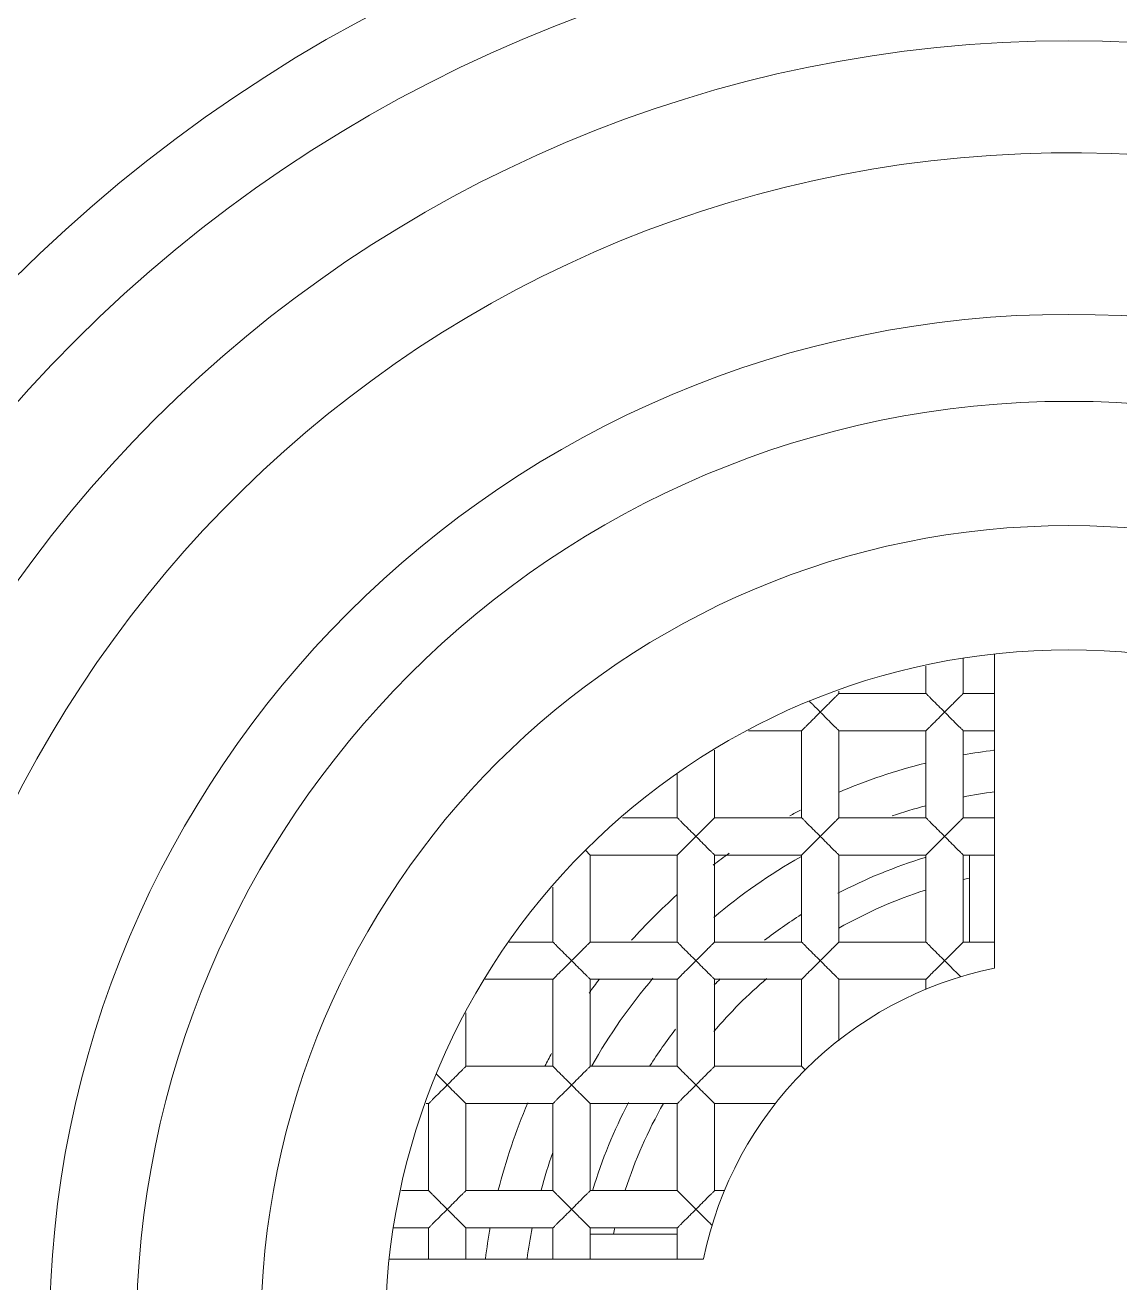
# Model space of a CAD drawing. Header units: millimetres. Extents: x 860 to 1444, y -43 to 267.
# Drawn here: x 1328.75602 to 1328.76482, y 257.46466 to 257.47478 of the extents above; entities that cross this region are included whole.
import ezdxf

# ---------------------------------------------------------------- set-up
doc = ezdxf.new("R2010")
doc.units = ezdxf.units.MM
doc.header["$MEASUREMENT"] = 0
doc.layers.add('furniture', color=251, linetype='Continuous', lineweight=5)
doc.layers.add('Furnitures', color=251, linetype='Continuous', lineweight=5)

# ---------------------------------------------------------------- blocks, each defined once
blk = doc.blocks.new('FF-08 Head Shower - Plan')
at = {"layer": 'Furnitures'}
for p, q in [((25832.6377, 2839.6643), (25832.6377, 2839.636)), ((25832.6628, 2839.415), (25832.6628, 2839.6677)), ((25832.6077, 2839.6579), (25832.6077, 2839.636)), ((25832.5377, 2839.6379), (25832.5377, 2839.636)), ((25832.6077, 2839.636), (25832.5377, 2839.636)), ((25832.6628, 2839.636), (25832.6377, 2839.636)), ((25832.5141, 2839.6296), (25832.5152, 2839.6286)), ((25832.5077, 2839.606), (25832.4648, 2839.606)), ((25832.5077, 2839.606), (25832.5077, 2839.536)), ((25832.5377, 2839.606), (25832.5377, 2839.536)), ((25832.6077, 2839.606), (25832.5377, 2839.606)), ((25832.6077, 2839.606), (25832.6077, 2839.536)), ((25832.6377, 2839.606), (25832.6377, 2839.536)), ((25832.6628, 2839.606), (25832.6377, 2839.606)), ((25832.4377, 2839.5904), (25832.4377, 2839.536)), ((25832.4077, 2839.5711), (25832.4077, 2839.536)), ((25832.4077, 2839.536), (25832.3637, 2839.536)), ((25832.5077, 2839.536), (25832.4377, 2839.536)), ((25832.6077, 2839.536), (25832.5377, 2839.536)), ((25832.6628, 2839.536), (25832.6377, 2839.536)), ((25832.3377, 2839.506), (25832.3339, 2839.5099)), ((25832.3377, 2839.506), (25832.3377, 2839.436)), ((25832.4077, 2839.506), (25832.3377, 2839.506)), ((25832.4077, 2839.506), (25832.4077, 2839.436)), ((25832.4377, 2839.506), (25832.4377, 2839.436)), ((25832.5077, 2839.506), (25832.4377, 2839.506)), ((25832.5077, 2839.506), (25832.5077, 2839.436)), ((25832.5377, 2839.506), (25832.5377, 2839.436)), ((25832.6077, 2839.506), (25832.5377, 2839.506)), ((25832.6077, 2839.506), (25832.6077, 2839.436)), ((25832.6377, 2839.506), (25832.6377, 2839.436)), ((25832.6628, 2839.506), (25832.6377, 2839.506)), ((25832.6427, 2839.436), (25832.6427, 2839.506)), ((25832.3077, 2839.48), (25832.3077, 2839.436)), ((25832.3077, 2839.436), (25832.2726, 2839.436)), ((25832.4077, 2839.436), (25832.3377, 2839.436)), ((25832.5077, 2839.436), (25832.4377, 2839.436)), ((25832.6077, 2839.436), (25832.5377, 2839.436)), ((25832.6628, 2839.436), (25832.6377, 2839.436)), ((25832.3077, 2839.406), (25832.2534, 2839.406)), ((25832.3077, 2839.406), (25832.3077, 2839.336)), ((25832.3377, 2839.406), (25832.3377, 2839.336)), ((25832.4077, 2839.406), (25832.3377, 2839.406)), ((25832.4077, 2839.406), (25832.4077, 2839.336)), ((25832.4377, 2839.406), (25832.4377, 2839.336)), ((25832.5077, 2839.406), (25832.4377, 2839.406)), ((25832.5077, 2839.406), (25832.5077, 2839.336)), ((25832.5377, 2839.406), (25832.5377, 2839.3567)), ((25832.6077, 2839.406), (25832.5377, 2839.406)), ((25832.6077, 2839.406), (25832.6077, 2839.3978)), ((25832.2377, 2839.3788), (25832.2377, 2839.336)), ((25832.2141, 2839.3296), (25832.2152, 2839.3285)), ((25832.3077, 2839.336), (25832.2377, 2839.336)), ((25832.4077, 2839.336), (25832.3377, 2839.336)), ((25832.5077, 2839.336), (25832.4377, 2839.336)), ((25832.5077, 2839.336), (25832.5108, 2839.3329)), ((25832.2077, 2839.306), (25832.206, 2839.306)), ((25832.2077, 2839.306), (25832.2077, 2839.236)), ((25832.2377, 2839.306), (25832.2377, 2839.236)), ((25832.3077, 2839.306), (25832.2377, 2839.306)), ((25832.3077, 2839.306), (25832.3077, 2839.236)), ((25832.3377, 2839.306), (25832.3377, 2839.236)), ((25832.4077, 2839.306), (25832.3377, 2839.306)), ((25832.4077, 2839.306), (25832.4077, 2839.236)), ((25832.4377, 2839.306), (25832.4377, 2839.236)), ((25832.4871, 2839.306), (25832.4377, 2839.306)), ((25832.2077, 2839.236), (25832.1858, 2839.236)), ((25832.3077, 2839.236), (25832.2377, 2839.236)), ((25832.4077, 2839.236), (25832.3377, 2839.236)), ((25832.4459, 2839.236), (25832.4377, 2839.236)), ((25832.2077, 2839.206), (25832.1794, 2839.206)), ((25832.2077, 2839.206), (25832.2077, 2839.181)), ((25832.2377, 2839.206), (25832.2377, 2839.181)), ((25832.3077, 2839.206), (25832.2377, 2839.206)), ((25832.3077, 2839.206), (25832.3077, 2839.181)), ((25832.3377, 2839.206), (25832.3377, 2839.181)), ((25832.4077, 2839.206), (25832.3377, 2839.206)), ((25832.3377, 2839.201), (25832.4077, 2839.201)), ((25832.4077, 2839.206), (25832.4077, 2839.181)), ((25832.176, 2839.181), (25832.4288, 2839.181))]:
    blk.add_line(p, q, dxfattribs=at)
for radius in [15, 13.0739, 11.9508, 1.7, 1.6, 1.5, 1.2, 1.13, 1.04, 0.82, 0.75, 0.75, 0.65, 0.55]:
    blk.add_circle((25832.7227, 2839.121), radius, dxfattribs=at)
for radius, start, end in [(0.95, 89.3426, 88.5063), (0.4732, 97.3007, 100.3932), (0.4732, 104.0995, 113.1029), (0.44, 97.8523, 101.1612), (0.4732, 117.0499, 118.4418), (0.44, 105.2018, 109.3222), (0.44, 119.2875, 130.5038), (0.4732, 125.3698, 127.0195), (0.4, 106.7918, 117.6938), (0.375, 102.3178, 103.1197), (0.4732, 131.9548, 138.219), (0.375, 107.9058, 119.5934), (0.4, 122.5741, 127.7275), (0.3, 101.5315, 168.4685), (0.4732, 142.7818, 144.7414), (0.44, 139.5125, 150.6433), (0.375, 130.3683, 139.6317), (0.4, 134.5121, 135.4879), (0.4, 142.2725, 147.4259), (0.4732, 151.6795, 152.8456), (0.4732, 156.9248, 165.8794), (0.4, 152.3062, 163.2082), (0.375, 150.4066, 162.0942), (0.44, 161.158, 164.8297), (0.4732, 169.6472, 172.6795), (0.44, 168.8278, 172.1423), (0.375, 166.8803, 167.6822)]:
    blk.add_arc((25832.7227, 2839.121), radius, start, end, dxfattribs=at)
for points, knots in [([(25832.5227, 2839.621), (25832.5244, 2839.6227), (25832.5269, 2839.6252), (25832.5301, 2839.6284), (25832.5323, 2839.6306), (25832.5341, 2839.6324), (25832.5353, 2839.6336), (25832.5361, 2839.6344), (25832.5368, 2839.635), (25832.5372, 2839.6356), (25832.5376, 2839.6358), (25832.5377, 2839.636), (25832.5377, 2839.636)], [0, 0, 0, 0, 0.334001, 0.494316, 0.64545, 0.781726, 0.841779, 0.894689, 0.938757, 0.971929, 0.992572, 1, 1, 1, 1]), ([(25832.6077, 2839.636), (25832.6078, 2839.636), (25832.6079, 2839.6358), (25832.6082, 2839.6356), (25832.6087, 2839.635), (25832.6094, 2839.6344), (25832.6101, 2839.6336), (25832.6114, 2839.6324), (25832.6131, 2839.6306), (25832.6154, 2839.6284), (25832.6186, 2839.6252), (25832.621, 2839.6227), (25832.6227, 2839.621)], [0, 0, 0, 0, 0.007363, 0.028045, 0.061248, 0.105306, 0.158198, 0.218252, 0.354532, 0.505666, 0.665989, 1, 1, 1, 1]), ([(25832.6227, 2839.621), (25832.6244, 2839.6227), (25832.6269, 2839.6252), (25832.6301, 2839.6284), (25832.6323, 2839.6306), (25832.6341, 2839.6324), (25832.6353, 2839.6336), (25832.6361, 2839.6344), (25832.6368, 2839.635), (25832.6372, 2839.6356), (25832.6376, 2839.6358), (25832.6377, 2839.636), (25832.6377, 2839.636)], [0, 0, 0, 0, 0.334001, 0.494316, 0.64545, 0.781726, 0.841779, 0.894689, 0.938757, 0.971929, 0.992572, 1, 1, 1, 1]), ([(25832.5152, 2839.6286), (25832.5158, 2839.6279), (25832.5183, 2839.6254), (25832.5208, 2839.6229), (25832.5227, 2839.621)], [0, 0, 0, 0, 0.241618, 1, 1, 1, 1]), ([(25832.5227, 2839.621), (25832.521, 2839.6194), (25832.5186, 2839.6169), (25832.5154, 2839.6137), (25832.5131, 2839.6114), (25832.5114, 2839.6097), (25832.5101, 2839.6084), (25832.5094, 2839.6076), (25832.5087, 2839.607), (25832.5082, 2839.6065), (25832.5079, 2839.6062), (25832.5078, 2839.606), (25832.5077, 2839.606)], [0, 0, 0, 0, 0.33401, 0.494331, 0.645464, 0.781741, 0.841794, 0.894693, 0.938756, 0.971944, 0.992605, 1, 1, 1, 1]), ([(25832.5377, 2839.606), (25832.5377, 2839.606), (25832.5376, 2839.6062), (25832.5372, 2839.6065), (25832.5368, 2839.607), (25832.5361, 2839.6076), (25832.5353, 2839.6084), (25832.5341, 2839.6097), (25832.5323, 2839.6114), (25832.5301, 2839.6137), (25832.5269, 2839.6169), (25832.5244, 2839.6194), (25832.5227, 2839.621)], [0, 0, 0, 0, 0.007411, 0.028064, 0.061245, 0.10531, 0.158215, 0.218268, 0.354545, 0.50568, 0.665997, 1, 1, 1, 1]), ([(25832.6227, 2839.621), (25832.621, 2839.6194), (25832.6186, 2839.6169), (25832.6154, 2839.6137), (25832.6131, 2839.6114), (25832.6114, 2839.6097), (25832.6101, 2839.6084), (25832.6094, 2839.6076), (25832.6087, 2839.607), (25832.6082, 2839.6065), (25832.6079, 2839.6062), (25832.6078, 2839.606), (25832.6077, 2839.606)], [0, 0, 0, 0, 0.33401, 0.494331, 0.645464, 0.781741, 0.841794, 0.894693, 0.938756, 0.971944, 0.992605, 1, 1, 1, 1]), ([(25832.6377, 2839.606), (25832.6377, 2839.606), (25832.6376, 2839.6062), (25832.6372, 2839.6065), (25832.6368, 2839.607), (25832.6361, 2839.6076), (25832.6353, 2839.6084), (25832.6341, 2839.6097), (25832.6323, 2839.6114), (25832.6301, 2839.6137), (25832.6269, 2839.6169), (25832.6244, 2839.6194), (25832.6227, 2839.621)], [0, 0, 0, 0, 0.007411, 0.028064, 0.061245, 0.10531, 0.158215, 0.218268, 0.354545, 0.50568, 0.665997, 1, 1, 1, 1]), ([(25832.4077, 2839.536), (25832.4078, 2839.536), (25832.4079, 2839.5358), (25832.4082, 2839.5356), (25832.4087, 2839.535), (25832.4094, 2839.5344), (25832.4101, 2839.5336), (25832.4114, 2839.5324), (25832.4131, 2839.5306), (25832.4154, 2839.5284), (25832.4186, 2839.5252), (25832.421, 2839.5227), (25832.4227, 2839.521)], [0, 0, 0, 0, 0.007363, 0.028045, 0.061248, 0.105306, 0.158198, 0.218252, 0.354532, 0.505666, 0.665989, 1, 1, 1, 1]), ([(25832.4227, 2839.521), (25832.4244, 2839.5227), (25832.4269, 2839.5252), (25832.4301, 2839.5284), (25832.4323, 2839.5306), (25832.4341, 2839.5324), (25832.4353, 2839.5336), (25832.4361, 2839.5344), (25832.4368, 2839.535), (25832.4372, 2839.5356), (25832.4376, 2839.5358), (25832.4377, 2839.536), (25832.4377, 2839.536)], [0, 0, 0, 0, 0.334001, 0.494316, 0.64545, 0.781726, 0.841779, 0.894689, 0.938757, 0.971929, 0.992572, 1, 1, 1, 1]), ([(25832.5077, 2839.536), (25832.5078, 2839.536), (25832.5079, 2839.5358), (25832.5082, 2839.5356), (25832.5087, 2839.535), (25832.5094, 2839.5344), (25832.5101, 2839.5336), (25832.5114, 2839.5324), (25832.5131, 2839.5306), (25832.5154, 2839.5284), (25832.5186, 2839.5252), (25832.521, 2839.5227), (25832.5227, 2839.521)], [0, 0, 0, 0, 0.007363, 0.028045, 0.061248, 0.105306, 0.158198, 0.218252, 0.354532, 0.505666, 0.665989, 1, 1, 1, 1]), ([(25832.5227, 2839.521), (25832.5244, 2839.5227), (25832.5269, 2839.5252), (25832.5301, 2839.5284), (25832.5323, 2839.5306), (25832.5341, 2839.5324), (25832.5353, 2839.5336), (25832.5361, 2839.5344), (25832.5368, 2839.535), (25832.5372, 2839.5356), (25832.5376, 2839.5358), (25832.5377, 2839.536), (25832.5377, 2839.536)], [0, 0, 0, 0, 0.334001, 0.494316, 0.64545, 0.781726, 0.841779, 0.894689, 0.938757, 0.971929, 0.992572, 1, 1, 1, 1]), ([(25832.6077, 2839.536), (25832.6078, 2839.536), (25832.6079, 2839.5358), (25832.6082, 2839.5356), (25832.6087, 2839.535), (25832.6094, 2839.5344), (25832.6101, 2839.5336), (25832.6114, 2839.5324), (25832.6131, 2839.5306), (25832.6154, 2839.5284), (25832.6186, 2839.5252), (25832.621, 2839.5227), (25832.6227, 2839.521)], [0, 0, 0, 0, 0.007363, 0.028045, 0.061248, 0.105306, 0.158198, 0.218252, 0.354532, 0.505666, 0.665989, 1, 1, 1, 1]), ([(25832.6227, 2839.521), (25832.6244, 2839.5227), (25832.6269, 2839.5252), (25832.6301, 2839.5284), (25832.6323, 2839.5306), (25832.6341, 2839.5324), (25832.6353, 2839.5336), (25832.6361, 2839.5344), (25832.6368, 2839.535), (25832.6372, 2839.5356), (25832.6376, 2839.5358), (25832.6377, 2839.536), (25832.6377, 2839.536)], [0, 0, 0, 0, 0.334001, 0.494316, 0.64545, 0.781726, 0.841779, 0.894689, 0.938757, 0.971929, 0.992572, 1, 1, 1, 1]), ([(25832.4227, 2839.521), (25832.421, 2839.5194), (25832.4186, 2839.5169), (25832.4154, 2839.5137), (25832.4131, 2839.5114), (25832.4114, 2839.5097), (25832.4101, 2839.5084), (25832.4094, 2839.5076), (25832.4087, 2839.507), (25832.4082, 2839.5065), (25832.4079, 2839.5062), (25832.4078, 2839.506), (25832.4077, 2839.506)], [0, 0, 0, 0, 0.33401, 0.494331, 0.645464, 0.781741, 0.841794, 0.894693, 0.938756, 0.971944, 0.992605, 1, 1, 1, 1]), ([(25832.4377, 2839.506), (25832.4377, 2839.506), (25832.4376, 2839.5062), (25832.4372, 2839.5065), (25832.4368, 2839.507), (25832.4361, 2839.5076), (25832.4353, 2839.5084), (25832.4341, 2839.5097), (25832.4323, 2839.5114), (25832.4301, 2839.5137), (25832.4269, 2839.5169), (25832.4244, 2839.5194), (25832.4227, 2839.521)], [0, 0, 0, 0, 0.007411, 0.028064, 0.061245, 0.10531, 0.158215, 0.218268, 0.354545, 0.50568, 0.665997, 1, 1, 1, 1]), ([(25832.5227, 2839.521), (25832.521, 2839.5194), (25832.5186, 2839.5169), (25832.5154, 2839.5137), (25832.5131, 2839.5114), (25832.5114, 2839.5097), (25832.5101, 2839.5084), (25832.5094, 2839.5076), (25832.5087, 2839.507), (25832.5082, 2839.5065), (25832.5079, 2839.5062), (25832.5078, 2839.506), (25832.5077, 2839.506)], [0, 0, 0, 0, 0.33401, 0.494331, 0.645464, 0.781741, 0.841794, 0.894693, 0.938756, 0.971944, 0.992605, 1, 1, 1, 1]), ([(25832.5377, 2839.506), (25832.5377, 2839.506), (25832.5376, 2839.5062), (25832.5372, 2839.5065), (25832.5368, 2839.507), (25832.5361, 2839.5076), (25832.5353, 2839.5084), (25832.5341, 2839.5097), (25832.5323, 2839.5114), (25832.5301, 2839.5137), (25832.5269, 2839.5169), (25832.5244, 2839.5194), (25832.5227, 2839.521)], [0, 0, 0, 0, 0.007411, 0.028064, 0.061245, 0.10531, 0.158215, 0.218268, 0.354545, 0.50568, 0.665997, 1, 1, 1, 1]), ([(25832.6227, 2839.521), (25832.621, 2839.5194), (25832.6186, 2839.5169), (25832.6154, 2839.5137), (25832.6131, 2839.5114), (25832.6114, 2839.5097), (25832.6101, 2839.5084), (25832.6094, 2839.5076), (25832.6087, 2839.507), (25832.6082, 2839.5065), (25832.6079, 2839.5062), (25832.6078, 2839.506), (25832.6077, 2839.506)], [0, 0, 0, 0, 0.33401, 0.494331, 0.645464, 0.781741, 0.841794, 0.894693, 0.938756, 0.971944, 0.992605, 1, 1, 1, 1]), ([(25832.6377, 2839.506), (25832.6377, 2839.506), (25832.6376, 2839.5062), (25832.6372, 2839.5065), (25832.6368, 2839.507), (25832.6361, 2839.5076), (25832.6353, 2839.5084), (25832.6341, 2839.5097), (25832.6323, 2839.5114), (25832.6301, 2839.5137), (25832.6269, 2839.5169), (25832.6244, 2839.5194), (25832.6227, 2839.521)], [0, 0, 0, 0, 0.007411, 0.028064, 0.061245, 0.10531, 0.158215, 0.218268, 0.354545, 0.50568, 0.665997, 1, 1, 1, 1]), ([(25832.3077, 2839.436), (25832.3078, 2839.436), (25832.3079, 2839.4358), (25832.3082, 2839.4356), (25832.3087, 2839.435), (25832.3094, 2839.4344), (25832.3101, 2839.4336), (25832.3114, 2839.4324), (25832.3131, 2839.4306), (25832.3154, 2839.4284), (25832.3186, 2839.4252), (25832.321, 2839.4227), (25832.3227, 2839.421)], [0, 0, 0, 0, 0.007363, 0.028045, 0.061248, 0.105306, 0.158198, 0.218252, 0.354532, 0.505666, 0.665989, 1, 1, 1, 1]), ([(25832.3227, 2839.421), (25832.3244, 2839.4227), (25832.3269, 2839.4252), (25832.3301, 2839.4284), (25832.3323, 2839.4306), (25832.3341, 2839.4324), (25832.3353, 2839.4336), (25832.3361, 2839.4344), (25832.3368, 2839.435), (25832.3372, 2839.4356), (25832.3376, 2839.4358), (25832.3377, 2839.436), (25832.3377, 2839.436)], [0, 0, 0, 0, 0.334001, 0.494316, 0.64545, 0.781726, 0.841779, 0.894689, 0.938757, 0.971929, 0.992572, 1, 1, 1, 1]), ([(25832.4077, 2839.436), (25832.4078, 2839.436), (25832.4079, 2839.4358), (25832.4082, 2839.4356), (25832.4087, 2839.435), (25832.4094, 2839.4344), (25832.4101, 2839.4336), (25832.4114, 2839.4324), (25832.4131, 2839.4306), (25832.4154, 2839.4284), (25832.4186, 2839.4252), (25832.421, 2839.4227), (25832.4227, 2839.421)], [0, 0, 0, 0, 0.007363, 0.028045, 0.061248, 0.105306, 0.158198, 0.218252, 0.354532, 0.505666, 0.665989, 1, 1, 1, 1]), ([(25832.4227, 2839.421), (25832.4244, 2839.4227), (25832.4269, 2839.4252), (25832.4301, 2839.4284), (25832.4323, 2839.4306), (25832.4341, 2839.4324), (25832.4353, 2839.4336), (25832.4361, 2839.4344), (25832.4368, 2839.435), (25832.4372, 2839.4356), (25832.4376, 2839.4358), (25832.4377, 2839.436), (25832.4377, 2839.436)], [0, 0, 0, 0, 0.334001, 0.494316, 0.64545, 0.781726, 0.841779, 0.894689, 0.938757, 0.971929, 0.992572, 1, 1, 1, 1]), ([(25832.5077, 2839.436), (25832.5078, 2839.436), (25832.5079, 2839.4358), (25832.5082, 2839.4356), (25832.5087, 2839.435), (25832.5094, 2839.4344), (25832.5101, 2839.4336), (25832.5114, 2839.4324), (25832.5131, 2839.4306), (25832.5154, 2839.4284), (25832.5186, 2839.4252), (25832.521, 2839.4227), (25832.5227, 2839.421)], [0, 0, 0, 0, 0.007363, 0.028045, 0.061248, 0.105306, 0.158198, 0.218252, 0.354532, 0.505666, 0.665989, 1, 1, 1, 1]), ([(25832.5227, 2839.421), (25832.5244, 2839.4227), (25832.5269, 2839.4252), (25832.5301, 2839.4284), (25832.5323, 2839.4306), (25832.5341, 2839.4324), (25832.5353, 2839.4336), (25832.5361, 2839.4344), (25832.5368, 2839.435), (25832.5372, 2839.4356), (25832.5376, 2839.4358), (25832.5377, 2839.436), (25832.5377, 2839.436)], [0, 0, 0, 0, 0.334001, 0.494316, 0.64545, 0.781726, 0.841779, 0.894689, 0.938757, 0.971929, 0.992572, 1, 1, 1, 1]), ([(25832.6077, 2839.436), (25832.6078, 2839.436), (25832.6079, 2839.4358), (25832.6082, 2839.4356), (25832.6087, 2839.435), (25832.6094, 2839.4344), (25832.6101, 2839.4336), (25832.6114, 2839.4324), (25832.6131, 2839.4306), (25832.6154, 2839.4284), (25832.6186, 2839.4252), (25832.621, 2839.4227), (25832.6227, 2839.421)], [0, 0, 0, 0, 0.007363, 0.028045, 0.061248, 0.105306, 0.158198, 0.218252, 0.354532, 0.505666, 0.665989, 1, 1, 1, 1]), ([(25832.6227, 2839.421), (25832.6244, 2839.4227), (25832.6269, 2839.4252), (25832.6301, 2839.4284), (25832.6323, 2839.4306), (25832.6341, 2839.4324), (25832.6353, 2839.4336), (25832.6361, 2839.4344), (25832.6368, 2839.435), (25832.6372, 2839.4356), (25832.6376, 2839.4358), (25832.6377, 2839.436), (25832.6377, 2839.436)], [0, 0, 0, 0, 0.334001, 0.494316, 0.64545, 0.781726, 0.841779, 0.894689, 0.938757, 0.971929, 0.992572, 1, 1, 1, 1]), ([(25832.3227, 2839.421), (25832.321, 2839.4194), (25832.3186, 2839.4169), (25832.3154, 2839.4137), (25832.3131, 2839.4114), (25832.3114, 2839.4097), (25832.3101, 2839.4084), (25832.3094, 2839.4076), (25832.3087, 2839.407), (25832.3082, 2839.4065), (25832.3079, 2839.4062), (25832.3078, 2839.406), (25832.3077, 2839.406)], [0, 0, 0, 0, 0.33401, 0.494331, 0.645464, 0.781741, 0.841794, 0.894693, 0.938756, 0.971944, 0.992605, 1, 1, 1, 1]), ([(25832.3377, 2839.406), (25832.3377, 2839.406), (25832.3376, 2839.4062), (25832.3372, 2839.4065), (25832.3368, 2839.407), (25832.3361, 2839.4076), (25832.3353, 2839.4084), (25832.3341, 2839.4097), (25832.3323, 2839.4114), (25832.3301, 2839.4137), (25832.3269, 2839.4169), (25832.3244, 2839.4194), (25832.3227, 2839.421)], [0, 0, 0, 0, 0.007411, 0.028064, 0.061245, 0.10531, 0.158215, 0.218268, 0.354545, 0.50568, 0.665997, 1, 1, 1, 1]), ([(25832.4227, 2839.421), (25832.421, 2839.4194), (25832.4186, 2839.4169), (25832.4154, 2839.4137), (25832.4131, 2839.4114), (25832.4114, 2839.4097), (25832.4101, 2839.4084), (25832.4094, 2839.4076), (25832.4087, 2839.407), (25832.4082, 2839.4065), (25832.4079, 2839.4062), (25832.4078, 2839.406), (25832.4077, 2839.406)], [0, 0, 0, 0, 0.33401, 0.494331, 0.645464, 0.781741, 0.841794, 0.894693, 0.938756, 0.971944, 0.992605, 1, 1, 1, 1]), ([(25832.4377, 2839.406), (25832.4377, 2839.406), (25832.4376, 2839.4062), (25832.4372, 2839.4065), (25832.4368, 2839.407), (25832.4361, 2839.4076), (25832.4353, 2839.4084), (25832.4341, 2839.4097), (25832.4323, 2839.4114), (25832.4301, 2839.4137), (25832.4269, 2839.4169), (25832.4244, 2839.4194), (25832.4227, 2839.421)], [0, 0, 0, 0, 0.007411, 0.028064, 0.061245, 0.10531, 0.158215, 0.218268, 0.354545, 0.50568, 0.665997, 1, 1, 1, 1]), ([(25832.5227, 2839.421), (25832.521, 2839.4194), (25832.5186, 2839.4169), (25832.5154, 2839.4137), (25832.5131, 2839.4114), (25832.5114, 2839.4097), (25832.5101, 2839.4084), (25832.5094, 2839.4076), (25832.5087, 2839.407), (25832.5082, 2839.4065), (25832.5079, 2839.4062), (25832.5078, 2839.406), (25832.5077, 2839.406)], [0, 0, 0, 0, 0.33401, 0.494331, 0.645464, 0.781741, 0.841794, 0.894693, 0.938756, 0.971944, 0.992605, 1, 1, 1, 1]), ([(25832.5377, 2839.406), (25832.5377, 2839.406), (25832.5376, 2839.4062), (25832.5372, 2839.4065), (25832.5368, 2839.407), (25832.5361, 2839.4076), (25832.5353, 2839.4084), (25832.5341, 2839.4097), (25832.5323, 2839.4114), (25832.5301, 2839.4137), (25832.5269, 2839.4169), (25832.5244, 2839.4194), (25832.5227, 2839.421)], [0, 0, 0, 0, 0.007411, 0.028064, 0.061245, 0.10531, 0.158215, 0.218268, 0.354545, 0.50568, 0.665997, 1, 1, 1, 1]), ([(25832.6227, 2839.421), (25832.621, 2839.4194), (25832.6186, 2839.4169), (25832.6154, 2839.4137), (25832.6131, 2839.4114), (25832.6114, 2839.4097), (25832.6101, 2839.4084), (25832.6094, 2839.4076), (25832.6087, 2839.407), (25832.6082, 2839.4065), (25832.6079, 2839.4062), (25832.6078, 2839.406), (25832.6077, 2839.406)], [0, 0, 0, 0, 0.33401, 0.494331, 0.645464, 0.781741, 0.841794, 0.894693, 0.938756, 0.971944, 0.992605, 1, 1, 1, 1]), ([(25832.6358, 2839.408), (25832.6349, 2839.4088), (25832.6305, 2839.4132), (25832.6262, 2839.4176), (25832.6227, 2839.421)], [0, 0, 0, 0, 0.205769, 1, 1, 1, 1]), ([(25832.2152, 2839.3285), (25832.2158, 2839.3279), (25832.2183, 2839.3254), (25832.2208, 2839.3229), (25832.2227, 2839.321)], [0, 0, 0, 0, 0.241645, 1, 1, 1, 1]), ([(25832.2227, 2839.321), (25832.2244, 2839.3227), (25832.2269, 2839.3252), (25832.2301, 2839.3284), (25832.2323, 2839.3306), (25832.2341, 2839.3324), (25832.2353, 2839.3336), (25832.2361, 2839.3344), (25832.2368, 2839.335), (25832.2372, 2839.3356), (25832.2376, 2839.3358), (25832.2377, 2839.336), (25832.2377, 2839.336)], [0, 0, 0, 0, 0.334001, 0.494316, 0.64545, 0.781726, 0.841779, 0.894689, 0.938757, 0.971929, 0.992572, 1, 1, 1, 1]), ([(25832.3077, 2839.336), (25832.3078, 2839.336), (25832.3079, 2839.3358), (25832.3082, 2839.3356), (25832.3087, 2839.335), (25832.3094, 2839.3344), (25832.3101, 2839.3336), (25832.3114, 2839.3324), (25832.3131, 2839.3306), (25832.3154, 2839.3284), (25832.3186, 2839.3252), (25832.321, 2839.3227), (25832.3227, 2839.321)], [0, 0, 0, 0, 0.007363, 0.028045, 0.061248, 0.105306, 0.158198, 0.218252, 0.354532, 0.505666, 0.665989, 1, 1, 1, 1]), ([(25832.3227, 2839.321), (25832.3244, 2839.3227), (25832.3269, 2839.3252), (25832.3301, 2839.3284), (25832.3323, 2839.3306), (25832.3341, 2839.3324), (25832.3353, 2839.3336), (25832.3361, 2839.3344), (25832.3368, 2839.335), (25832.3372, 2839.3356), (25832.3376, 2839.3358), (25832.3377, 2839.336), (25832.3377, 2839.336)], [0, 0, 0, 0, 0.334001, 0.494316, 0.64545, 0.781726, 0.841779, 0.894689, 0.938757, 0.971929, 0.992572, 1, 1, 1, 1]), ([(25832.4077, 2839.336), (25832.4078, 2839.336), (25832.4079, 2839.3358), (25832.4082, 2839.3356), (25832.4087, 2839.335), (25832.4094, 2839.3344), (25832.4101, 2839.3336), (25832.4114, 2839.3324), (25832.4131, 2839.3306), (25832.4154, 2839.3284), (25832.4186, 2839.3252), (25832.421, 2839.3227), (25832.4227, 2839.321)], [0, 0, 0, 0, 0.007363, 0.028045, 0.061248, 0.105306, 0.158198, 0.218252, 0.354532, 0.505666, 0.665989, 1, 1, 1, 1]), ([(25832.4227, 2839.321), (25832.4244, 2839.3227), (25832.4269, 2839.3252), (25832.4301, 2839.3284), (25832.4323, 2839.3306), (25832.4341, 2839.3324), (25832.4353, 2839.3336), (25832.4361, 2839.3344), (25832.4368, 2839.335), (25832.4372, 2839.3356), (25832.4376, 2839.3358), (25832.4377, 2839.336), (25832.4377, 2839.336)], [0, 0, 0, 0, 0.334001, 0.494316, 0.64545, 0.781726, 0.841779, 0.894689, 0.938757, 0.971929, 0.992572, 1, 1, 1, 1]), ([(25832.2227, 2839.321), (25832.221, 2839.3194), (25832.2186, 2839.3169), (25832.2154, 2839.3137), (25832.2131, 2839.3114), (25832.2114, 2839.3097), (25832.2101, 2839.3084), (25832.2094, 2839.3076), (25832.2087, 2839.307), (25832.2082, 2839.3065), (25832.2079, 2839.3062), (25832.2078, 2839.306), (25832.2077, 2839.306)], [0, 0, 0, 0, 0.33401, 0.494331, 0.645464, 0.781741, 0.841794, 0.894693, 0.938756, 0.971944, 0.992605, 1, 1, 1, 1]), ([(25832.2377, 2839.306), (25832.2377, 2839.306), (25832.2376, 2839.3062), (25832.2372, 2839.3065), (25832.2368, 2839.307), (25832.2361, 2839.3076), (25832.2353, 2839.3084), (25832.2341, 2839.3097), (25832.2323, 2839.3114), (25832.2301, 2839.3137), (25832.2269, 2839.3169), (25832.2244, 2839.3194), (25832.2227, 2839.321)], [0, 0, 0, 0, 0.007411, 0.028064, 0.061245, 0.10531, 0.158215, 0.218268, 0.354545, 0.50568, 0.665997, 1, 1, 1, 1]), ([(25832.3227, 2839.321), (25832.321, 2839.3194), (25832.3186, 2839.3169), (25832.3154, 2839.3137), (25832.3131, 2839.3114), (25832.3114, 2839.3097), (25832.3101, 2839.3084), (25832.3094, 2839.3076), (25832.3087, 2839.307), (25832.3082, 2839.3065), (25832.3079, 2839.3062), (25832.3078, 2839.306), (25832.3077, 2839.306)], [0, 0, 0, 0, 0.33401, 0.494331, 0.645464, 0.781741, 0.841794, 0.894693, 0.938756, 0.971944, 0.992605, 1, 1, 1, 1]), ([(25832.3377, 2839.306), (25832.3377, 2839.306), (25832.3376, 2839.3062), (25832.3372, 2839.3065), (25832.3368, 2839.307), (25832.3361, 2839.3076), (25832.3353, 2839.3084), (25832.3341, 2839.3097), (25832.3323, 2839.3114), (25832.3301, 2839.3137), (25832.3269, 2839.3169), (25832.3244, 2839.3194), (25832.3227, 2839.321)], [0, 0, 0, 0, 0.007411, 0.028064, 0.061245, 0.10531, 0.158215, 0.218268, 0.354545, 0.50568, 0.665997, 1, 1, 1, 1]), ([(25832.4227, 2839.321), (25832.421, 2839.3194), (25832.4186, 2839.3169), (25832.4154, 2839.3137), (25832.4131, 2839.3114), (25832.4114, 2839.3097), (25832.4101, 2839.3084), (25832.4094, 2839.3076), (25832.4087, 2839.307), (25832.4082, 2839.3065), (25832.4079, 2839.3062), (25832.4078, 2839.306), (25832.4077, 2839.306)], [0, 0, 0, 0, 0.33401, 0.494331, 0.645464, 0.781741, 0.841794, 0.894693, 0.938756, 0.971944, 0.992605, 1, 1, 1, 1]), ([(25832.4377, 2839.306), (25832.4377, 2839.306), (25832.4376, 2839.3062), (25832.4372, 2839.3065), (25832.4368, 2839.307), (25832.4361, 2839.3076), (25832.4353, 2839.3084), (25832.4341, 2839.3097), (25832.4323, 2839.3114), (25832.4301, 2839.3137), (25832.4269, 2839.3169), (25832.4244, 2839.3194), (25832.4227, 2839.321)], [0, 0, 0, 0, 0.007411, 0.028064, 0.061245, 0.10531, 0.158215, 0.218268, 0.354545, 0.50568, 0.665997, 1, 1, 1, 1]), ([(25832.2077, 2839.236), (25832.2078, 2839.236), (25832.2079, 2839.2358), (25832.2082, 2839.2356), (25832.2087, 2839.235), (25832.2094, 2839.2344), (25832.2101, 2839.2336), (25832.2114, 2839.2324), (25832.2131, 2839.2306), (25832.2154, 2839.2284), (25832.2186, 2839.2252), (25832.221, 2839.2227), (25832.2227, 2839.221)], [0, 0, 0, 0, 0.007363, 0.028045, 0.061248, 0.105306, 0.158198, 0.218252, 0.354532, 0.505666, 0.665989, 1, 1, 1, 1]), ([(25832.2227, 2839.221), (25832.2244, 2839.2227), (25832.2269, 2839.2252), (25832.2301, 2839.2284), (25832.2323, 2839.2306), (25832.2341, 2839.2324), (25832.2353, 2839.2336), (25832.2361, 2839.2344), (25832.2368, 2839.235), (25832.2372, 2839.2356), (25832.2376, 2839.2358), (25832.2377, 2839.236), (25832.2377, 2839.236)], [0, 0, 0, 0, 0.334001, 0.494316, 0.64545, 0.781726, 0.841779, 0.894689, 0.938757, 0.971929, 0.992572, 1, 1, 1, 1]), ([(25832.3077, 2839.236), (25832.3078, 2839.236), (25832.3079, 2839.2358), (25832.3082, 2839.2356), (25832.3087, 2839.235), (25832.3094, 2839.2344), (25832.3101, 2839.2336), (25832.3114, 2839.2324), (25832.3131, 2839.2306), (25832.3154, 2839.2284), (25832.3186, 2839.2252), (25832.321, 2839.2227), (25832.3227, 2839.221)], [0, 0, 0, 0, 0.007363, 0.028045, 0.061248, 0.105306, 0.158198, 0.218252, 0.354532, 0.505666, 0.665989, 1, 1, 1, 1]), ([(25832.3227, 2839.221), (25832.3244, 2839.2227), (25832.3269, 2839.2252), (25832.3301, 2839.2284), (25832.3323, 2839.2306), (25832.3341, 2839.2324), (25832.3353, 2839.2336), (25832.3361, 2839.2344), (25832.3368, 2839.235), (25832.3372, 2839.2356), (25832.3376, 2839.2358), (25832.3377, 2839.236), (25832.3377, 2839.236)], [0, 0, 0, 0, 0.334001, 0.494316, 0.64545, 0.781726, 0.841779, 0.894689, 0.938757, 0.971929, 0.992572, 1, 1, 1, 1]), ([(25832.4077, 2839.236), (25832.4078, 2839.236), (25832.4079, 2839.2358), (25832.4082, 2839.2356), (25832.4087, 2839.235), (25832.4094, 2839.2344), (25832.4101, 2839.2336), (25832.4114, 2839.2324), (25832.4131, 2839.2306), (25832.4154, 2839.2284), (25832.4186, 2839.2252), (25832.421, 2839.2227), (25832.4227, 2839.221)], [0, 0, 0, 0, 0.007363, 0.028045, 0.061248, 0.105306, 0.158198, 0.218252, 0.354532, 0.505666, 0.665989, 1, 1, 1, 1]), ([(25832.4227, 2839.221), (25832.4244, 2839.2227), (25832.4269, 2839.2252), (25832.4301, 2839.2284), (25832.4323, 2839.2306), (25832.4341, 2839.2324), (25832.4353, 2839.2336), (25832.4361, 2839.2344), (25832.4368, 2839.235), (25832.4372, 2839.2356), (25832.4376, 2839.2358), (25832.4377, 2839.236), (25832.4377, 2839.236)], [0, 0, 0, 0, 0.334001, 0.494316, 0.64545, 0.781726, 0.841779, 0.894689, 0.938757, 0.971929, 0.992572, 1, 1, 1, 1]), ([(25832.2227, 2839.221), (25832.221, 2839.2194), (25832.2186, 2839.2169), (25832.2154, 2839.2137), (25832.2131, 2839.2114), (25832.2114, 2839.2097), (25832.2101, 2839.2084), (25832.2094, 2839.2076), (25832.2087, 2839.207), (25832.2082, 2839.2065), (25832.2079, 2839.2062), (25832.2078, 2839.206), (25832.2077, 2839.206)], [0, 0, 0, 0, 0.33401, 0.494331, 0.645464, 0.781741, 0.841794, 0.894693, 0.938756, 0.971944, 0.992605, 1, 1, 1, 1]), ([(25832.2377, 2839.206), (25832.2377, 2839.206), (25832.2376, 2839.2062), (25832.2372, 2839.2065), (25832.2368, 2839.207), (25832.2361, 2839.2076), (25832.2353, 2839.2084), (25832.2341, 2839.2097), (25832.2323, 2839.2114), (25832.2301, 2839.2137), (25832.2269, 2839.2169), (25832.2244, 2839.2194), (25832.2227, 2839.221)], [0, 0, 0, 0, 0.007411, 0.028064, 0.061245, 0.10531, 0.158215, 0.218268, 0.354545, 0.50568, 0.665997, 1, 1, 1, 1]), ([(25832.3227, 2839.221), (25832.321, 2839.2194), (25832.3186, 2839.2169), (25832.3154, 2839.2137), (25832.3131, 2839.2114), (25832.3114, 2839.2097), (25832.3101, 2839.2084), (25832.3094, 2839.2076), (25832.3087, 2839.207), (25832.3082, 2839.2065), (25832.3079, 2839.2062), (25832.3078, 2839.206), (25832.3077, 2839.206)], [0, 0, 0, 0, 0.33401, 0.494331, 0.645464, 0.781741, 0.841794, 0.894693, 0.938756, 0.971944, 0.992605, 1, 1, 1, 1]), ([(25832.3377, 2839.206), (25832.3377, 2839.206), (25832.3376, 2839.2062), (25832.3372, 2839.2065), (25832.3368, 2839.207), (25832.3361, 2839.2076), (25832.3353, 2839.2084), (25832.3341, 2839.2097), (25832.3323, 2839.2114), (25832.3301, 2839.2137), (25832.3269, 2839.2169), (25832.3244, 2839.2194), (25832.3227, 2839.221)], [0, 0, 0, 0, 0.007411, 0.028064, 0.061245, 0.10531, 0.158215, 0.218268, 0.354545, 0.50568, 0.665997, 1, 1, 1, 1]), ([(25832.4227, 2839.221), (25832.421, 2839.2194), (25832.4186, 2839.2169), (25832.4154, 2839.2137), (25832.4131, 2839.2114), (25832.4114, 2839.2097), (25832.4101, 2839.2084), (25832.4094, 2839.2076), (25832.4087, 2839.207), (25832.4082, 2839.2065), (25832.4079, 2839.2062), (25832.4078, 2839.206), (25832.4077, 2839.206)], [0, 0, 0, 0, 0.33401, 0.494331, 0.645464, 0.781741, 0.841794, 0.894693, 0.938756, 0.971944, 0.992605, 1, 1, 1, 1]), ([(25832.4358, 2839.208), (25832.4349, 2839.2088), (25832.4305, 2839.2132), (25832.4262, 2839.2176), (25832.4227, 2839.221)], [0, 0, 0, 0, 0.205769, 1, 1, 1, 1])]:
    blk.add_open_spline(points, degree=3, knots=knots, dxfattribs=at)

msp = doc.modelspace()

# ---------------------------------------------------------------- hatches: boundary and pattern name
at = {"layer": 'furniture'}
h = msp.add_hatch(dxfattribs=at)
h.set_pattern_fill('ANSI31', color=0, scale=0.3)
h.set_pattern_definition([(45, (1063.762295, 415.22589), (-0.0265165043, 0.0265165043), [])])
h.paths.add_polyline_path([(1323.736989, 258.132257), (1323.711989, 258.132257), (1321.136989, 258.132257), (1320.136989, 258.132257), (1319.746989, 258.132257), (1319.746989, 258.097257), (1319.736989, 258.097257), (1319.736989, 258.132257), (1319.536989, 258.132257), (1319.536989, 257.842609), (1319.736989, 257.842609), (1319.736989, 257.877609), (1319.736989, 257.932257), (1321.136989, 257.932257), (1323.736989, 257.932257)])
h.paths.add_polyline_path([(1320.736989, 252.932257), (1319.736989, 252.932257), (1319.536989, 252.932257), (1319.536989, 252.732257), (1320.736989, 252.732257)])
h.paths.add_polyline_path([(1325.651989, 252.932257), (1324.936989, 252.932257), (1324.936989, 256.932257), (1325.036989, 256.932257), (1325.036989, 257.132257), (1325.011989, 257.132257), (1324.936989, 257.132257), (1324.936989, 258.132257), (1324.736989, 258.132257), (1324.736989, 257.922257), (1324.771989, 257.922257), (1324.771989, 257.912257), (1324.736989, 257.912257), (1324.736989, 252.932257), (1323.736989, 252.932257), (1323.736989, 252.732257), (1325.651989, 252.732257)])
h.paths.add_polyline_path([(1319.736989, 259.732257), (1319.736989, 260.202257), (1319.536989, 260.202257), (1319.536989, 259.132257), (1319.736989, 259.132257)])
h.paths.add_polyline_path([(1324.436989, 264.952257), (1319.536989, 264.952257), (1319.536989, 264.047117), (1319.736989, 264.047117), (1319.736989, 264.752257), (1324.336989, 264.752257), (1324.336989, 263.652257), (1324.436989, 263.652257), (1324.436989, 263.687257), (1324.446989, 263.687257), (1324.446989, 263.652257), (1326.036989, 263.652257), (1326.036989, 261.432257), (1324.436989, 261.432257), (1324.436989, 262.652257), (1324.336989, 262.652257), (1324.336989, 261.332257), (1326.011369, 261.332257), (1326.011369, 261.357257), (1326.021369, 261.357257), (1326.021369, 261.332257), (1326.036989, 261.332257), (1326.156989, 261.332257), (1326.156989, 263.752257), (1324.436989, 263.752257)])
h.paths.add_polyline_path([(1329.566989, 264.952257), (1325.999452, 264.952257), (1325.999452, 264.752257), (1326.102842, 264.752257), (1326.156989, 264.752257), (1329.366989, 264.752257), (1329.366989, 260.332257), (1327.566989, 260.332257), (1327.366989, 260.332257), (1327.366989, 260.432257), (1327.246989, 260.432257), (1327.246989, 260.332257), (1326.036989, 260.332257), (1326.036989, 258.632257), (1326.156989, 258.632257), (1326.156989, 258.682257), (1326.256989, 258.682257), (1326.256989, 258.802257), (1326.156989, 258.802257), (1326.156989, 260.212257), (1327.566989, 260.212257), (1327.566989, 258.802257), (1327.056989, 258.802257), (1327.056989, 258.682257), (1327.156989, 258.682257), (1327.156989, 258.582257), (1327.276989, 258.582257), (1327.276989, 258.682257), (1329.366989, 258.682257), (1329.366989, 257.132257), (1327.276989, 257.132257), (1327.276989, 257.782257), (1327.156989, 257.782257), (1327.156989, 257.132257), (1326.156989, 257.132257), (1326.156989, 257.832257), (1326.036989, 257.832257), (1326.036989, 256.932257), (1329.366989, 256.932257), (1329.366989, 252.932257), (1328.651989, 252.932257), (1328.651989, 252.732257), (1329.566989, 252.732257), (1329.566989, 258.802257), (1327.686989, 258.802257), (1327.686989, 260.212257), (1329.566989, 260.212257), (1329.566989, 260.932257)])
edge = h.paths.add_edge_path(flags=16)
edge.add_line((1327.030806, 260.21235), (1326.861989, 260.212449))
edge.add_spline(control_points=[(1326.861989, 260.212449), (1326.787232, 260.21249)], knot_values=[0.557171, 0.557171, 1, 1], degree=1, periodic=0)
edge.add_line((1326.787232, 260.21249), (1326.693172, 260.212541))
edge.add_line((1326.693172, 260.212541), (1326.685241, 260.212545))
edge.add_spline(control_points=[(1326.685285, 260.212545), (1326.685162, 260.212545)], knot_values=[0, 0, 0.01535, 0.01535], degree=1, periodic=0)
edge.add_spline(control_points=[(1326.690009, 260.212546), (1326.69214, 260.212543)], knot_values=[0.130173, 0.130173, 0.399201, 0.399201], degree=1, periodic=0)
edge.add_line((1326.69214, 260.212543), (1326.861989, 260.212449))
edge.add_spline(control_points=[(1326.861989, 260.212449), (1326.936746, 260.212408)], knot_values=[0.557171, 0.557171, 1, 1], degree=1, periodic=0)
edge.add_spline(control_points=[(1326.936746, 260.212408), (1326.961746, 260.212395)], knot_values=[0.409082, 0.409082, 0.557171, 0.557171], degree=1, periodic=0)
edge.add_spline(control_points=[(1326.961746, 260.212395), (1327.030806, 260.212357)], knot_values=[0, 0, 0.409082, 0.409082], degree=1, periodic=0)
edge.add_spline(control_points=[(1327.038114, 260.212358), (1327.037556, 260.212358)], knot_values=[0.851775, 0.851775, 0.922261, 0.922261], degree=1, periodic=0)
edge.add_spline(control_points=[(1327.037698, 260.212353), (1327.038693, 260.212353)], knot_values=[0.01535, 0.01535, 0.139644, 0.139644], degree=1, periodic=0)
edge.add_line((1327.038693, 260.212353), (1327.038737, 260.212352))
edge.add_line((1327.038737, 260.212352), (1327.030806, 260.21235))

# ---------------------------------------------------------------- block references
at = {"layer": 'Furnitures', "color": 0, "xscale": -0.01, "yscale": 0.01, "zscale": 0.01, "rotation": 90}
msp.add_blockref('FF-08 Head Shower - Plan', (1357.155625, 515.791484), dxfattribs=at)

doc.saveas('drawing.dxf')
